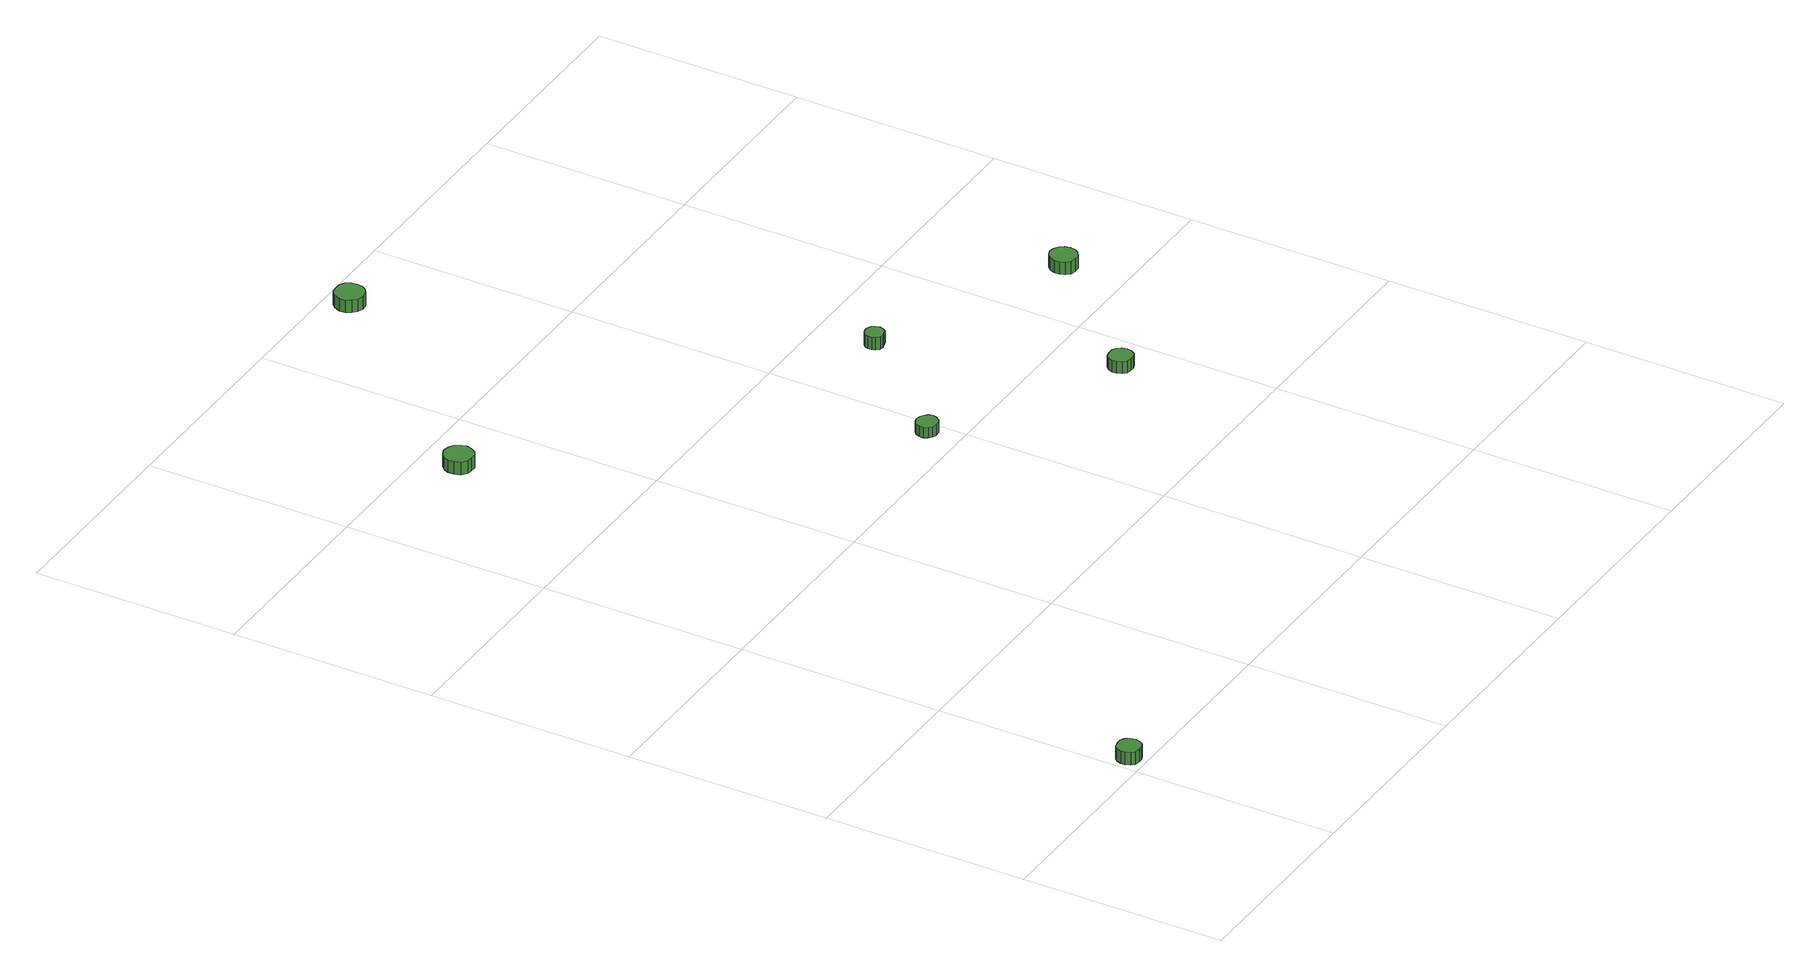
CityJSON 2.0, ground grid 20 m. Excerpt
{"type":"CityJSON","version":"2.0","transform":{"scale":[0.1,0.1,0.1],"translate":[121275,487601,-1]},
"CityObjects":{
"tree1":{"type":"SolitaryVegetationObject","attributes":{"function":"something"},"geometry":[{"type":"MultiSurface","lod":"1","boundaries":[[[0,1,2,3,4,5,6,7,8,9,10,11,12,13,14]],[[15,16,17,18,19,20,21,22,23,24,25,26,27,28,29]],[[0,29,28,1]],[[1,28,27,2]],[[2,27,26,3]],[[3,26,25,4]],[[4,25,24,5]],[[5,24,23,6]],[[6,23,22,7]],[[7,22,21,8]],[[8,21,20,9]],[[9,20,19,10]],[[10,19,18,11]],[[11,18,17,12]],[[12,17,16,13]],[[13,16,15,14]],[[14,15,29,0]]]}]},
"tree2":{"type":"SolitaryVegetationObject","attributes":{"function":"something"},"geometry":[{"type":"MultiSurface","lod":"1","boundaries":[[[30,31,32,33,34,35,36,37,38,39,40,41,42,43,44]],[[45,46,47,48,49,50,51,52,53,54,55,56,57,58,59]],[[30,59,58,31]],[[31,58,57,32]],[[32,57,56,33]],[[33,56,55,34]],[[34,55,54,35]],[[35,54,53,36]],[[36,53,52,37]],[[37,52,51,38]],[[38,51,50,39]],[[39,50,49,40]],[[40,49,48,41]],[[41,48,47,42]],[[42,47,46,43]],[[43,46,45,44]],[[44,45,59,30]]]}]},
"tree3":{"type":"SolitaryVegetationObject","attributes":{"function":"something"},"geometry":[{"type":"MultiSurface","lod":"1","boundaries":[[[60,61,62,63,64,65,66,67,68,69,70,71,72,73,74]],[[75,76,77,78,79,80,81,82,83,84,85,86,87,88,89]],[[60,89,88,61]],[[61,88,87,62]],[[62,87,86,63]],[[63,86,85,64]],[[64,85,84,65]],[[65,84,83,66]],[[66,83,82,67]],[[67,82,81,68]],[[68,81,80,69]],[[69,80,79,70]],[[70,79,78,71]],[[71,78,77,72]],[[72,77,76,73]],[[73,76,75,74]],[[74,75,89,60]]]}]},
"tree4":{"type":"SolitaryVegetationObject","attributes":{"function":"something"},"geometry":[{"type":"MultiSurface","lod":"1","boundaries":[[[90,91,92,93,94,95,96,97,98,99,100,101,102,103,104]],[[105,106,107,108,109,110,111,112,113,114,115,116,117,118,119]],[[90,119,118,91]],[[91,118,117,92]],[[92,117,116,93]],[[93,116,115,94]],[[94,115,114,95]],[[95,114,113,96]],[[96,113,112,97]],[[97,112,111,98]],[[98,111,110,99]],[[99,110,109,100]],[[100,109,108,101]],[[101,108,107,102]],[[102,107,106,103]],[[103,106,105,104]],[[104,105,119,90]]]}]},
"tree5":{"type":"SolitaryVegetationObject","attributes":{"function":"something"},"geometry":[{"type":"MultiSurface","lod":"1","boundaries":[[[120,121,122,123,124,125,126,127,128,129,130,131,132,133,134]],[[135,136,137,138,139,140,141,142,143,144,145,146,147,148,149]],[[120,149,148,121]],[[121,148,147,122]],[[122,147,146,123]],[[123,146,145,124]],[[124,145,144,125]],[[125,144,143,126]],[[126,143,142,127]],[[127,142,141,128]],[[128,141,140,129]],[[129,140,139,130]],[[130,139,138,131]],[[131,138,137,132]],[[132,137,136,133]],[[133,136,135,134]],[[134,135,149,120]]]}]},
"tree6":{"type":"SolitaryVegetationObject","attributes":{"function":"something"},"geometry":[{"type":"MultiSurface","lod":"1","boundaries":[[[150,151,152,153,154,155,156,157,158,159,160,161,162,163,164]],[[165,166,167,168,169,170,171,172,173,174,175,176,177,178,179]],[[150,179,178,151]],[[151,178,177,152]],[[152,177,176,153]],[[153,176,175,154]],[[154,175,174,155]],[[155,174,173,156]],[[156,173,172,157]],[[157,172,171,158]],[[158,171,170,159]],[[159,170,169,160]],[[160,169,168,161]],[[161,168,167,162]],[[162,167,166,163]],[[163,166,165,164]],[[164,165,179,150]]]}]},
"tree7":{"type":"SolitaryVegetationObject","attributes":{"function":"something"},"geometry":[{"type":"MultiSurface","lod":"1","boundaries":[[[180,181,182,183,184,185,186,187,188,189,190,191,192,193,194]],[[195,196,197,198,199,200,201,202,203,204,205,206,207,208,209]],[[180,209,208,181]],[[181,208,207,182]],[[182,207,206,183]],[[183,206,205,184]],[[184,205,204,185]],[[185,204,203,186]],[[186,203,202,187]],[[187,202,201,188]],[[188,201,200,189]],[[189,200,199,190]],[[190,199,198,191]],[[191,198,197,192]],[[192,197,196,193]],[[193,196,195,194]],[[194,195,209,180]]]}]}
},
"vertices":[
[29,17,19],[28,22,19],[25,26,19],[21,28,19],[16,28,19],[11,27,19],[8,24,19],[6,19,19],[6,15,19],[8,10,19],[11,7,19],[16,6,19],[21,6,19],[25,8,19],[28,12,19],[28,12,6],[25,8,6],[21,6,6],[16,6,6],[11,7,6],[8,10,6],[6,15,6],[6,19,6],[8,24,6],[11,27,6],[16,28,6],[21,28,6],[25,26,6],[28,22,6],[29,17,6],
[147,762,21],[145,767,21],[142,772,21],[137,775,21],[131,776,21],[126,774,21],[121,770,21],[119,765,21],[119,759,21],[121,753,21],[126,749,21],[131,748,21],[137,748,21],[142,751,21],[145,756,21],[145,756,8],[142,751,8],[137,748,8],[131,748,8],[126,749,8],[121,753,8],[119,759,8],[119,765,8],[121,770,8],[126,774,8],[131,776,8],[137,775,8],[142,772,8],[145,767,8],[147,762,8],
[397,432,18],[396,436,18],[393,439,18],[390,441,18],[385,442,18],[381,441,18],[378,438,18],[376,434,18],[376,430,18],[378,426,18],[381,423,18],[385,422,18],[390,422,18],[393,424,18],[396,428,18],[396,428,7],[393,424,7],[390,422,7],[385,422,7],[381,423,7],[378,426,7],[376,430,7],[376,434,7],[378,438,7],[381,441,7],[385,442,7],[390,441,7],[393,439,7],[396,436,7],[397,432,7],
[329,976,19],[328,982,19],[325,987,19],[320,990,19],[314,990,19],[308,989,19],[304,985,19],[301,979,19],[301,973,19],[304,968,19],[308,964,19],[314,962,19],[320,963,19],[325,966,19],[328,971,19],[328,971,6],[325,966,6],[320,963,6],[314,962,6],[308,964,6],[304,968,6],[301,973,6],[301,979,6],[304,985,6],[308,989,6],[314,990,6],[320,990,6],[325,987,6],[328,982,6],[329,976,6],
[494,541,21],[493,545,21],[491,548,21],[487,550,21],[484,550,21],[480,549,21],[477,547,21],[476,543,21],[476,539,21],[477,536,21],[480,533,21],[484,532,21],[487,533,21],[491,534,21],[493,537,21],[493,537,8],[491,534,8],[487,533,8],[484,532,8],[480,533,8],[477,536,8],[476,539,8],[476,543,8],[477,547,8],[480,549,8],[484,550,8],[487,550,8],[491,548,8],[493,545,8],[494,541,8],
[574,336,19],[573,341,19],[570,344,19],[566,347,19],[561,347,19],[556,346,19],[553,343,19],[551,338,19],[551,334,19],[553,329,19],[556,326,19],[561,325,19],[566,325,19],[570,327,19],[573,331,19],[573,331,7],[570,327,7],[566,325,7],[561,325,7],[556,326,7],[553,329,7],[551,334,7],[551,338,7],[553,343,7],[556,346,7],[561,347,7],[566,347,7],[570,344,7],[573,341,7],[574,336,7],
[690,460,20],[689,465,20],[686,469,20],[681,472,20],[676,473,20],[671,471,20],[667,467,20],[665,462,20],[665,457,20],[667,452,20],[671,448,20],[676,447,20],[681,447,20],[686,450,20],[689,454,20],[689,454,7],[686,450,7],[681,447,7],[676,447,7],[671,448,7],[667,452,7],[665,457,7],[665,462,7],[667,467,7],[671,471,7],[676,473,7],[681,472,7],[686,469,7],[689,465,7],[690,460,7]
]}
